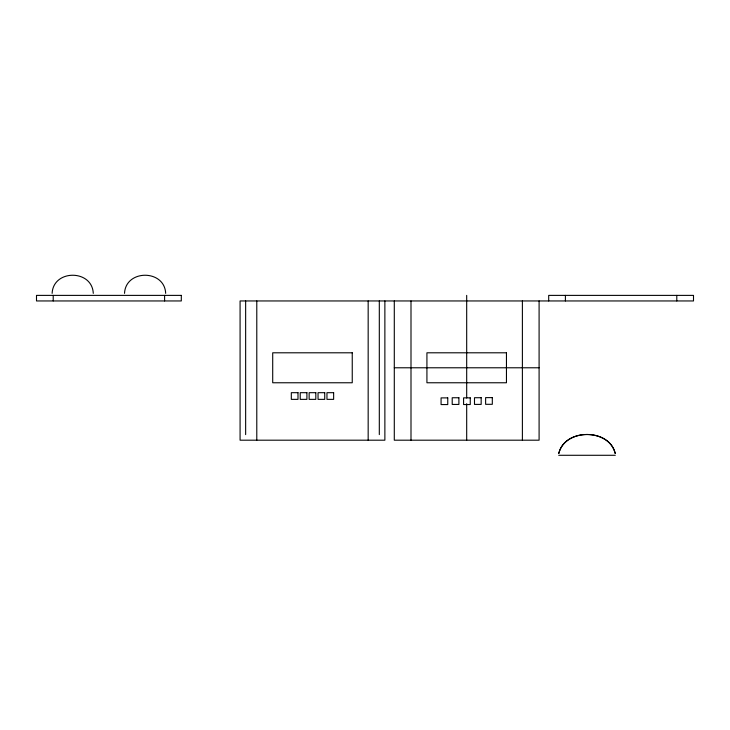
<?xml version="1.0" encoding="UTF-8"?>
<svg xmlns="http://www.w3.org/2000/svg" width="730" height="730" viewBox="0 0 730 730"><rect width="100%" height="100%" fill="white"/><g stroke="black" fill="none" stroke-linecap="round" stroke-linejoin="round"><path stroke-width="1.09" d="M52.131 293.36C53.217 269.215 92.19 269.215 93.276 293.36M124.529 293.36C125.615 269.215 164.588 269.215 165.673 293.36M558.833 453.43C564.591 428.255 609.185 428.181 615.153 453.257M558.861 453.257C564.819 428.181 609.422 428.255 615.171 453.43M394.291 367.783L539.096 367.783M558.724 455.283L615.29 455.283M676.792 295.385L676.792 300.952M565.403 295.385L565.403 300.952M548.695 300.952L548.695 295.385L693.5 295.385L693.5 300.952L240.079 300.952L240.079 440.19L384.874 440.19L384.874 300.952M539.096 300.952L539.096 440.19L394.291 440.19L394.291 300.952M522.388 300.952L522.388 440.19M466.689 295.385L466.689 397.996M466.689 403.699L466.689 440.19M410.999 300.952L410.999 440.19M379.308 300.952L379.308 434.615M368.166 300.952L368.166 440.19M256.787 300.952L256.787 440.19M245.645 300.952L245.645 434.615M164.597 295.385L164.597 300.952M53.208 295.385L53.208 300.952M181.305 295.385L36.5 295.385L36.5 300.952L181.305 300.952L181.305 295.385M352.243 352.8L272.71 352.8L272.71 382.766L352.243 382.766L352.243 352.8M506.456 352.8L426.922 352.8L426.922 382.766L506.456 382.766L506.456 352.8M297.995 392.685L291.316 392.685L291.316 399.365L297.995 399.365L297.995 392.685M306.91 392.685L300.222 392.685L300.222 399.365L306.91 399.365L306.91 392.685M315.816 392.685L309.137 392.685L309.137 399.365L315.816 399.365L315.816 392.685M324.731 392.685L318.043 392.685L318.043 399.365L324.731 399.365L324.731 392.685M333.637 392.685L326.958 392.685L326.958 399.365L333.637 399.365L333.637 392.685M481.17 397.722L474.491 397.722L474.491 404.402L481.17 404.402L481.17 397.722M492.312 397.622L485.623 397.622L485.623 404.31L492.312 404.31L492.312 397.622M447.755 397.887L441.075 397.887L441.075 404.566L447.755 404.566L447.755 397.887M458.896 397.75L452.208 397.75L452.208 404.438L458.896 404.438L458.896 397.75M470.257 397.859L463.577 397.859L463.577 404.539L470.257 404.539L470.257 397.859"/></g></svg>
